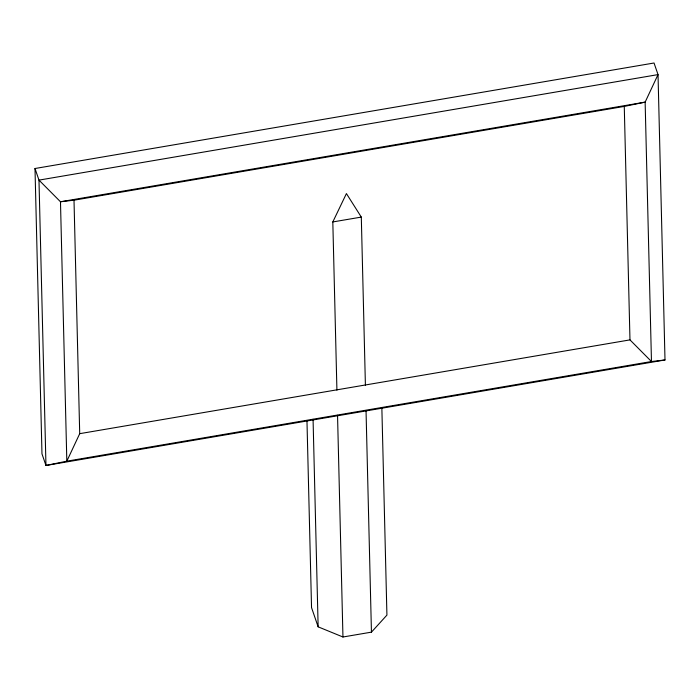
<?xml version="1.0" encoding="UTF-8"?>
<svg xmlns="http://www.w3.org/2000/svg" width="700" height="700" viewBox="0 0 700 700"><rect width="100%" height="100%" fill="white"/><g stroke="black" fill="none" stroke-linecap="round" stroke-linejoin="round"><path stroke-width="1.05" d="M665 359.966L651.472 361.533L66.824 461.177L60.48 201.766L38.981 180.119L658.026 74.611L645.137 102.13L624.269 106.418L74.007 200.191L79.712 433.668L66.824 461.177L45.964 465.465L41.974 453.854L35 168.508L654.036 63L658.026 74.611L665 359.966L45.964 465.465L38.981 180.119L35 168.508M336.919 390.154L332.815 221.944L346.421 193.576L361.305 217.088L365.409 385.297M306.967 420.814L311.535 607.591L318.141 626.832L342.956 637L371.446 632.144L386.925 615.108L381.85 407.575M332.815 221.944L361.305 217.088M79.712 433.668L629.974 339.885L651.472 361.533L645.137 102.13L60.48 201.766L74.007 200.191M624.269 106.418L629.974 339.885M366.03 410.419L371.446 632.144M337.54 415.275L342.956 637M313.066 419.3L318.141 626.832"/></g></svg>
